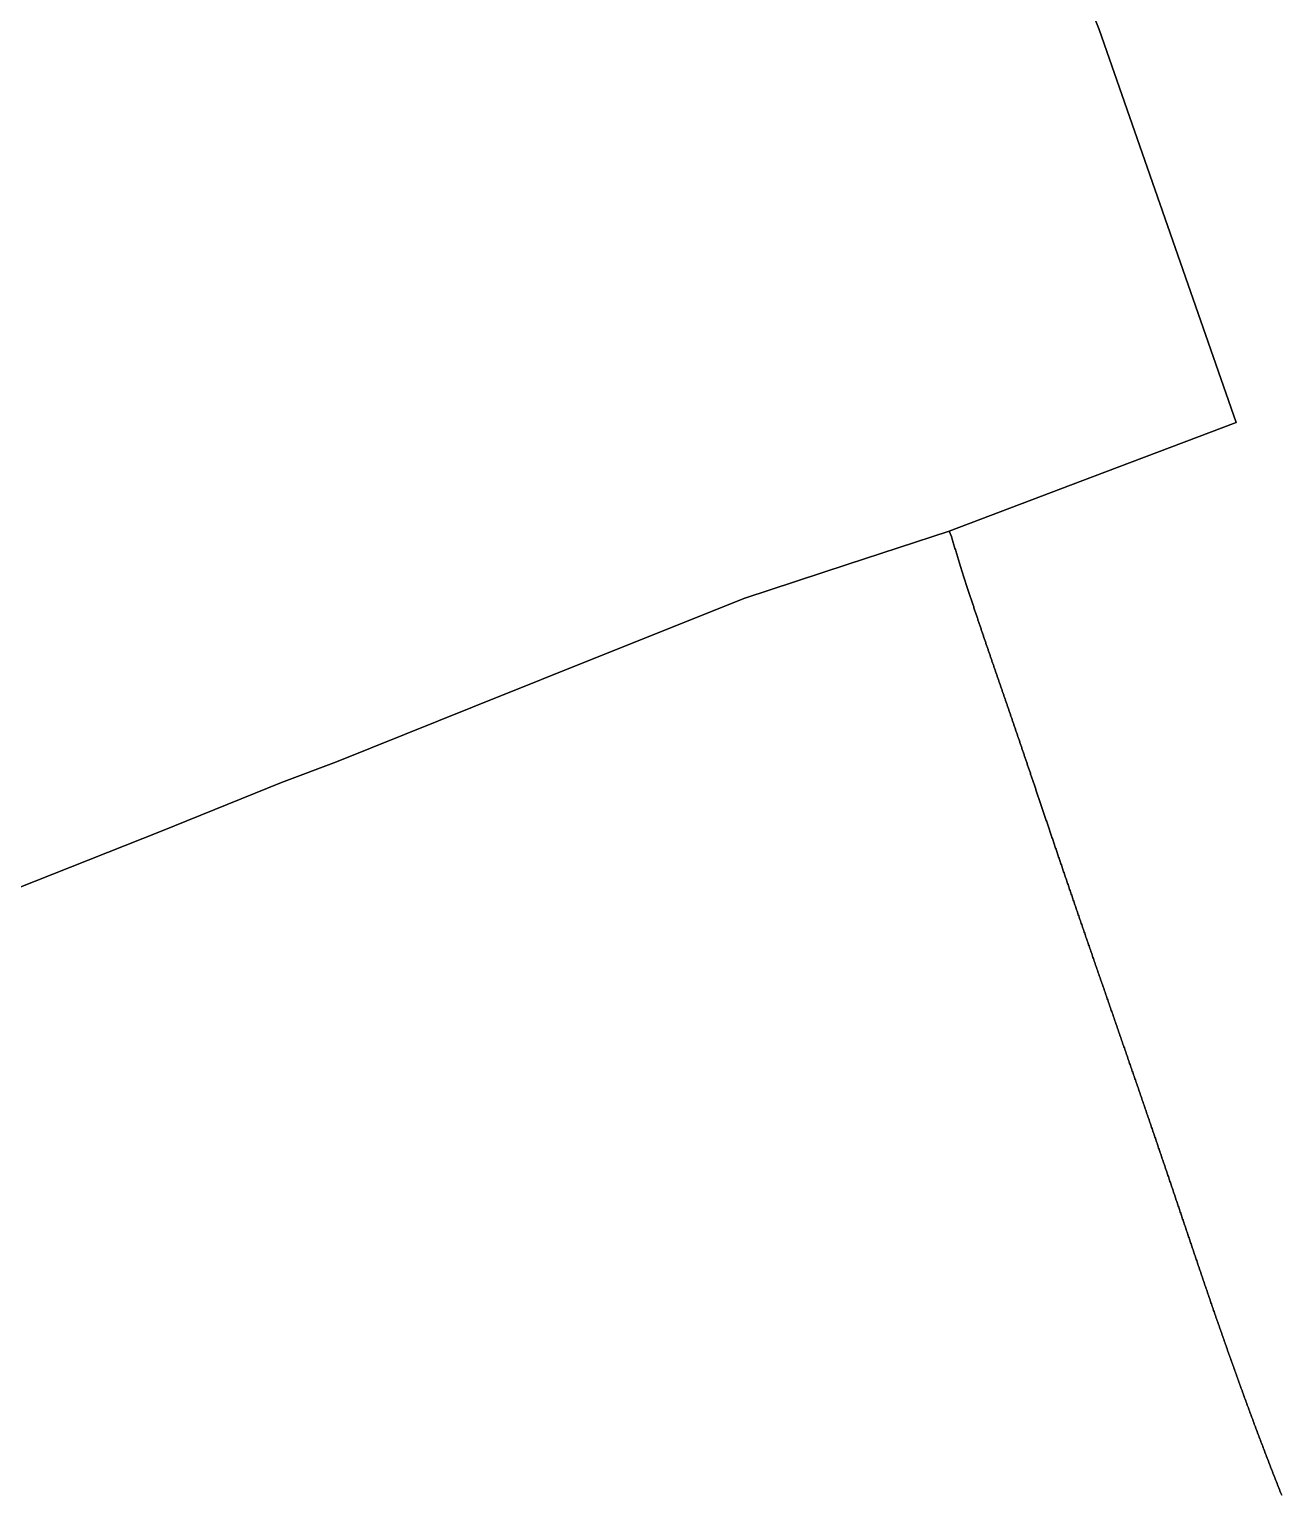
# Model space of a CAD drawing. Header units: inches. Extents: x 130170 to 284068, y 377793 to 804530.
# Drawn here: x 252988.6 to 253058.9, y 740070.2 to 740152.4 of the extents above; entities that cross this region are included whole.
import ezdxf

# ---------------------------------------------------------------- set-up
doc = ezdxf.new("R2010")
doc.units = ezdxf.units.IN
doc.header["$MEASUREMENT"] = 0
doc.layers.add('muni_il', color=7, linetype='Continuous')

msp = doc.modelspace()

# ---------------------------------------------------------------- linework, layer by layer
at = {"layer": 'muni_il'}
for points in [[(253046.045, 740158.936), (253048.624, 740152.436), (253051.185, 740145.081), (253053.746, 740137.726), (253056.307, 740130.371), (253048.257, 740127.318), (253040.208, 740124.265), (253034.47, 740122.383), (253028.732, 740120.501), (253021.089, 740117.438), (253013.445, 740114.376), (253005.802, 740111.313), (253002.71, 740110.149), (252995.934, 740107.387), (252988.894, 740104.604), (252981.853, 740101.82)], [(253058.87, 740070.119), (253058.837, 740070.202), (253058.804, 740070.285), (253058.771, 740070.368), (253058.738, 740070.451), (253058.706, 740070.534), (253058.673, 740070.618), (253058.64, 740070.701), (253058.608, 740070.784), (253058.575, 740070.868), (253058.542, 740070.951), (253058.51, 740071.035), (253058.477, 740071.118), (253058.445, 740071.202), (253058.412, 740071.285), (253058.38, 740071.369), (253058.347, 740071.453), (253058.315, 740071.536), (253058.283, 740071.62), (253058.25, 740071.703), (253058.218, 740071.787), (253058.186, 740071.871), (253058.154, 740071.954), (253058.121, 740072.038), (253058.089, 740072.122), (253058.057, 740072.205), (253058.025, 740072.289), (253057.993, 740072.373), (253057.961, 740072.456), (253057.929, 740072.54), (253057.898, 740072.623), (253057.866, 740072.707), (253057.834, 740072.79), (253057.802, 740072.874), (253057.771, 740072.957), (253057.739, 740073.041), (253057.707, 740073.124), (253057.676, 740073.207), (253057.645, 740073.291), (253057.613, 740073.374), (253057.582, 740073.457), (253057.551, 740073.54), (253057.52, 740073.623), (253057.488, 740073.706), (253057.457, 740073.789), (253057.426, 740073.872), (253057.395, 740073.955), (253057.364, 740074.038), (253057.334, 740074.121), (253057.303, 740074.203), (253057.272, 740074.286), (253057.241, 740074.368), (253057.211, 740074.451), (253057.18, 740074.533), (253057.15, 740074.615), (253057.119, 740074.697), (253057.089, 740074.779), (253057.059, 740074.861), (253057.029, 740074.943), (253056.998, 740075.025), (253056.968, 740075.107), (253056.938, 740075.188), (253056.908, 740075.27), (253056.879, 740075.351), (253056.849, 740075.432), (253056.819, 740075.514), (253056.789, 740075.595), (253056.76, 740075.676), (253056.731, 740075.756), (253056.701, 740075.837), (253056.672, 740075.918), (253056.642, 740075.998), (253056.613, 740076.079), (253056.584, 740076.159), (253056.555, 740076.239), (253056.526, 740076.319), (253056.497, 740076.399), (253056.468, 740076.478), (253056.44, 740076.558), (253056.411, 740076.638), (253056.382, 740076.717), (253056.354, 740076.796), (253056.326, 740076.875), (253056.297, 740076.954), (253056.269, 740077.033), (253056.241, 740077.112), (253056.213, 740077.191), (253056.184, 740077.269), (253056.156, 740077.347), (253056.129, 740077.425), (253056.101, 740077.503), (253056.073, 740077.581), (253056.045, 740077.659), (253056.018, 740077.737), (253055.99, 740077.814), (253055.963, 740077.891), (253055.935, 740077.969), (253055.908, 740078.046), (253055.881, 740078.122), (253055.854, 740078.199), (253055.827, 740078.276), (253055.8, 740078.352), (253055.773, 740078.428), (253055.746, 740078.505), (253055.719, 740078.581), (253055.692, 740078.656), (253055.666, 740078.732), (253055.639, 740078.808), (253055.613, 740078.883), (253055.586, 740078.958), (253055.56, 740079.033), (253055.534, 740079.108), (253055.508, 740079.183), (253055.482, 740079.258), (253055.456, 740079.332), (253055.43, 740079.407), (253055.404, 740079.481), (253055.378, 740079.555), (253055.352, 740079.629), (253055.327, 740079.703), (253055.301, 740079.776), (253055.276, 740079.85), (253055.25, 740079.923), (253055.225, 740079.997), (253055.199, 740080.07), (253055.174, 740080.143), (253055.149, 740080.216), (253055.124, 740080.288), (253055.099, 740080.361), (253055.074, 740080.433), (253055.049, 740080.505), (253055.024, 740080.578), (253054.999, 740080.649), (253054.974, 740080.721), (253054.95, 740080.793), (253054.925, 740080.865), (253054.901, 740080.936), (253054.876, 740081.007), (253054.852, 740081.079), (253054.827, 740081.15), (253054.803, 740081.221), (253054.779, 740081.291), (253054.754, 740081.362), (253054.73, 740081.433), (253054.706, 740081.503), (253054.682, 740081.573), (253054.658, 740081.644), (253054.634, 740081.714), (253054.61, 740081.784), (253054.587, 740081.853), (253054.563, 740081.923), (253054.539, 740081.993), (253054.515, 740082.062), (253054.492, 740082.132), (253054.468, 740082.201), (253054.445, 740082.27), (253054.421, 740082.339), (253054.398, 740082.408), (253054.374, 740082.477), (253054.351, 740082.546), (253054.328, 740082.615), (253054.304, 740082.683), (253054.281, 740082.752), (253054.258, 740082.82), (253054.235, 740082.888), (253054.212, 740082.957), (253054.189, 740083.025), (253054.166, 740083.093), (253054.143, 740083.161), (253054.12, 740083.229), (253054.097, 740083.296), (253054.074, 740083.364), (253054.051, 740083.432), (253054.028, 740083.499), (253054.005, 740083.567), (253053.983, 740083.634), (253053.96, 740083.701), (253053.937, 740083.769), (253053.915, 740083.836), (253053.892, 740083.903), (253053.869, 740083.97), (253053.847, 740084.037), (253053.824, 740084.104), (253053.802, 740084.171), (253053.779, 740084.238), (253053.757, 740084.304), (253053.734, 740084.371), (253053.712, 740084.438), (253053.689, 740084.504), (253053.667, 740084.571), (253053.644, 740084.638), (253053.622, 740084.704), (253053.6, 740084.771), (253053.577, 740084.837), (253053.555, 740084.903), (253053.533, 740084.969), (253053.51, 740085.036), (253053.488, 740085.102), (253053.466, 740085.168), (253053.444, 740085.235), (253053.421, 740085.301), (253053.399, 740085.367), (253053.377, 740085.433), (253053.355, 740085.499), (253053.332, 740085.565), (253053.31, 740085.631), (253053.288, 740085.697), (253053.266, 740085.763), (253053.243, 740085.829), (253053.221, 740085.895), (253053.199, 740085.961), (253053.177, 740086.027), (253053.155, 740086.093), (253053.133, 740086.159), (253053.11, 740086.225), (253053.088, 740086.291), (253053.066, 740086.357), (253053.044, 740086.423), (253053.021, 740086.489), (253052.999, 740086.555), (253052.977, 740086.621), (253052.955, 740086.687), (253052.933, 740086.753), (253052.91, 740086.819), (253052.888, 740086.885), (253052.866, 740086.951), (253052.844, 740087.017), (253052.821, 740087.084), (253052.799, 740087.15), (253052.777, 740087.216), (253052.754, 740087.282), (253052.732, 740087.348), (253052.71, 740087.414), (253052.688, 740087.481), (253052.665, 740087.547), (253052.643, 740087.613), (253052.621, 740087.679), (253052.598, 740087.746), (253052.576, 740087.812), (253052.553, 740087.879), (253052.531, 740087.945), (253052.508, 740088.012), (253052.486, 740088.078), (253052.463, 740088.145), (253052.441, 740088.211), (253052.418, 740088.278), (253052.396, 740088.345), (253052.373, 740088.411), (253052.351, 740088.478), (253052.328, 740088.545), (253052.305, 740088.612), (253052.283, 740088.679), (253052.26, 740088.746), (253052.237, 740088.813), (253052.215, 740088.88), (253052.192, 740088.947), (253052.169, 740089.014), (253052.146, 740089.081), (253052.124, 740089.149), (253052.101, 740089.216), (253052.078, 740089.283), (253052.055, 740089.351), (253052.032, 740089.418), (253052.009, 740089.486), (253051.986, 740089.553), (253051.963, 740089.621), (253051.94, 740089.689), (253051.917, 740089.757), (253051.894, 740089.825), (253051.871, 740089.892), (253051.848, 740089.96), (253051.825, 740090.028), (253051.802, 740090.097), (253051.778, 740090.165), (253051.755, 740090.233), (253051.732, 740090.301), (253051.709, 740090.37), (253051.685, 740090.438), (253051.662, 740090.507), (253051.639, 740090.575), (253051.615, 740090.644), (253051.592, 740090.712), (253051.568, 740090.781), (253051.545, 740090.85), (253051.521, 740090.919), (253051.498, 740090.988), (253051.474, 740091.057), (253051.451, 740091.126), (253051.427, 740091.195), (253051.403, 740091.264), (253051.38, 740091.334), (253051.356, 740091.403), (253051.332, 740091.472), (253051.308, 740091.542), (253051.285, 740091.612), (253051.261, 740091.681), (253051.237, 740091.751), (253051.213, 740091.821), (253051.189, 740091.89), (253051.165, 740091.96), (253051.141, 740092.03), (253051.117, 740092.1), (253051.093, 740092.17), (253051.069, 740092.241), (253051.045, 740092.311), (253051.021, 740092.381), (253050.997, 740092.451), (253050.973, 740092.522), (253050.948, 740092.592), (253050.924, 740092.663), (253050.9, 740092.734), (253050.876, 740092.804), (253050.851, 740092.875), (253050.827, 740092.946), (253050.803, 740093.017), (253050.778, 740093.088), (253050.754, 740093.159), (253050.729, 740093.229), (253050.705, 740093.301), (253050.68, 740093.372), (253050.656, 740093.443), (253050.631, 740093.514), (253050.607, 740093.586), (253050.582, 740093.657), (253050.557, 740093.728), (253050.533, 740093.8), (253050.508, 740093.872), (253050.483, 740093.943), (253050.459, 740094.015), (253050.434, 740094.086), (253050.409, 740094.158), (253050.384, 740094.23), (253050.36, 740094.302), (253050.335, 740094.374), (253050.31, 740094.446), (253050.285, 740094.518), (253050.26, 740094.59), (253050.235, 740094.662), (253050.21, 740094.734), (253050.186, 740094.806), (253050.161, 740094.878), (253050.136, 740094.951), (253050.111, 740095.023), (253050.086, 740095.095), (253050.061, 740095.168), (253050.036, 740095.24), (253050.011, 740095.312), (253049.986, 740095.385), (253049.96, 740095.458), (253049.935, 740095.53), (253049.91, 740095.603), (253049.885, 740095.675), (253049.86, 740095.748), (253049.835, 740095.821), (253049.81, 740095.893), (253049.785, 740095.966), (253049.759, 740096.039), (253049.734, 740096.111), (253049.709, 740096.184), (253049.684, 740096.257), (253049.659, 740096.33), (253049.633, 740096.403), (253049.608, 740096.476), (253049.583, 740096.548), (253049.558, 740096.621), (253049.532, 740096.694), (253049.507, 740096.767), (253049.482, 740096.84), (253049.457, 740096.913), (253049.432, 740096.986), (253049.406, 740097.059), (253049.381, 740097.132), (253049.356, 740097.205), (253049.33, 740097.278), (253049.305, 740097.351), (253049.28, 740097.424), (253049.255, 740097.497), (253049.229, 740097.57), (253049.204, 740097.643), (253049.179, 740097.716), (253049.154, 740097.788), (253049.128, 740097.861), (253049.103, 740097.934), (253049.078, 740098.007), (253049.053, 740098.08), (253049.027, 740098.153), (253049.002, 740098.226), (253048.977, 740098.299), (253048.952, 740098.372), (253048.927, 740098.444), (253048.901, 740098.517), (253048.876, 740098.59), (253048.851, 740098.663), (253048.826, 740098.735), (253048.801, 740098.808), (253048.776, 740098.881), (253048.75, 740098.953), (253048.725, 740099.026), (253048.7, 740099.099), (253048.675, 740099.171), (253048.65, 740099.244), (253048.625, 740099.316), (253048.6, 740099.388), (253048.575, 740099.461), (253048.55, 740099.533), (253048.525, 740099.605), (253048.5, 740099.678), (253048.475, 740099.75), (253048.45, 740099.822), (253048.425, 740099.894), (253048.4, 740099.966), (253048.375, 740100.038), (253048.35, 740100.11), (253048.326, 740100.182), (253048.301, 740100.254), (253048.276, 740100.326), (253048.251, 740100.398), (253048.227, 740100.469), (253048.202, 740100.541), (253048.177, 740100.612), (253048.153, 740100.684), (253048.128, 740100.755), (253048.103, 740100.827), (253048.079, 740100.898), (253048.054, 740100.969), (253048.03, 740101.04), (253048.005, 740101.111), (253047.981, 740101.182), (253047.956, 740101.253), (253047.932, 740101.324), (253047.908, 740101.395), (253047.883, 740101.466), (253047.859, 740101.536), (253047.835, 740101.607), (253047.81, 740101.677), (253047.786, 740101.747), (253047.762, 740101.818), (253047.738, 740101.888), (253047.714, 740101.958), (253047.69, 740102.028), (253047.666, 740102.098), (253047.642, 740102.168), (253047.618, 740102.237), (253047.594, 740102.307), (253047.57, 740102.377), (253047.546, 740102.446), (253047.523, 740102.515), (253047.499, 740102.585), (253047.475, 740102.654), (253047.451, 740102.723), (253047.428, 740102.792), (253047.404, 740102.86), (253047.381, 740102.929), (253047.357, 740102.998), (253047.334, 740103.066), (253047.31, 740103.135), (253047.287, 740103.203), (253047.264, 740103.271), (253047.24, 740103.339), (253047.217, 740103.407), (253047.194, 740103.475), (253047.171, 740103.543), (253047.148, 740103.61), (253047.124, 740103.678), (253047.102, 740103.745), (253047.079, 740103.812), (253047.056, 740103.879), (253047.033, 740103.946), (253047.01, 740104.013), (253046.987, 740104.08), (253046.964, 740104.146), (253046.942, 740104.213), (253046.919, 740104.279), (253046.897, 740104.346), (253046.874, 740104.412), (253046.851, 740104.478), (253046.829, 740104.543), (253046.807, 740104.609), (253046.784, 740104.675), (253046.762, 740104.74), (253046.74, 740104.806), (253046.718, 740104.871), (253046.696, 740104.936), (253046.673, 740105.001), (253046.651, 740105.065), (253046.629, 740105.13), (253046.607, 740105.195), (253046.586, 740105.259), (253046.564, 740105.323), (253046.542, 740105.387), (253046.52, 740105.451), (253046.499, 740105.515), (253046.477, 740105.579), (253046.455, 740105.642), (253046.434, 740105.706), (253046.413, 740105.769), (253046.391, 740105.832), (253046.37, 740105.895), (253046.348, 740105.958), (253046.327, 740106.021), (253046.306, 740106.083), (253046.285, 740106.145), (253046.264, 740106.208), (253046.243, 740106.27), (253046.222, 740106.332), (253046.201, 740106.394), (253046.18, 740106.455), (253046.159, 740106.517), (253046.138, 740106.578), (253046.118, 740106.639), (253046.097, 740106.7), (253046.076, 740106.761), (253046.056, 740106.822), (253046.035, 740106.883), (253046.015, 740106.943), (253045.995, 740107.003), (253045.974, 740107.064), (253045.954, 740107.124), (253045.934, 740107.184), (253045.914, 740107.243), (253045.893, 740107.303), (253045.873, 740107.362), (253045.853, 740107.422), (253045.833, 740107.481), (253045.814, 740107.54), (253045.794, 740107.599), (253045.774, 740107.657), (253045.754, 740107.716), (253045.734, 740107.774), (253045.715, 740107.833), (253045.695, 740107.891), (253045.676, 740107.949), (253045.656, 740108.007), (253045.637, 740108.064), (253045.617, 740108.122), (253045.598, 740108.179), (253045.579, 740108.236), (253045.559, 740108.293), (253045.54, 740108.35), (253045.521, 740108.407), (253045.502, 740108.464), (253045.483, 740108.52), (253045.464, 740108.577), (253045.445, 740108.633), (253045.426, 740108.689), (253045.407, 740108.745), (253045.389, 740108.801), (253045.37, 740108.856), (253045.351, 740108.912), (253045.332, 740108.967), (253045.314, 740109.022), (253045.295, 740109.078), (253045.277, 740109.132), (253045.258, 740109.187), (253045.24, 740109.242), (253045.222, 740109.296), (253045.203, 740109.351), (253045.185, 740109.405), (253045.167, 740109.459), (253045.149, 740109.513), (253045.13, 740109.567), (253045.112, 740109.621), (253045.094, 740109.674), (253045.076, 740109.728), (253045.058, 740109.781), (253045.04, 740109.834), (253045.022, 740109.887), (253045.005, 740109.94), (253044.987, 740109.993), (253044.969, 740110.046), (253044.951, 740110.098), (253044.934, 740110.151), (253044.916, 740110.203), (253044.899, 740110.255), (253044.881, 740110.307), (253044.864, 740110.359), (253044.846, 740110.411), (253044.829, 740110.462), (253044.811, 740110.514), (253044.794, 740110.565), (253044.777, 740110.617), (253044.759, 740110.668), (253044.742, 740110.719), (253044.725, 740110.77), (253044.708, 740110.821), (253044.691, 740110.871), (253044.674, 740110.922), (253044.657, 740110.972), (253044.639, 740111.023), (253044.622, 740111.073), (253044.606, 740111.123), (253044.589, 740111.173), (253044.572, 740111.223), (253044.555, 740111.273), (253044.538, 740111.323), (253044.521, 740111.372), (253044.505, 740111.422), (253044.488, 740111.471), (253044.471, 740111.521), (253044.455, 740111.57), (253044.438, 740111.619), (253044.421, 740111.668), (253044.405, 740111.717), (253044.388, 740111.766), (253044.372, 740111.814), (253044.355, 740111.863), (253044.339, 740111.911), (253044.322, 740111.96), (253044.306, 740112.008), (253044.29, 740112.056), (253044.273, 740112.105), (253044.257, 740112.153), (253044.241, 740112.201), (253044.224, 740112.249), (253044.208, 740112.296), (253044.192, 740112.344), (253044.176, 740112.392), (253044.16, 740112.439), (253044.144, 740112.487), (253044.127, 740112.534), (253044.111, 740112.582), (253044.095, 740112.629), (253044.079, 740112.676), (253044.063, 740112.723), (253044.047, 740112.77), (253044.031, 740112.817), (253044.015, 740112.864), (253043.999, 740112.911), (253043.983, 740112.958), (253043.967, 740113.005), (253043.951, 740113.051), (253043.935, 740113.098), (253043.92, 740113.144), (253043.904, 740113.191), (253043.888, 740113.237), (253043.872, 740113.284), (253043.856, 740113.33), (253043.84, 740113.376), (253043.825, 740113.422), (253043.809, 740113.468), (253043.793, 740113.514), (253043.777, 740113.56), (253043.762, 740113.606), (253043.746, 740113.652), (253043.73, 740113.698), (253043.715, 740113.744), (253043.699, 740113.79), (253043.683, 740113.836), (253043.668, 740113.881), (253043.652, 740113.927), (253043.636, 740113.973), (253043.621, 740114.018), (253043.605, 740114.064), (253043.59, 740114.109), (253043.574, 740114.155), (253043.558, 740114.2), (253043.543, 740114.246), (253043.527, 740114.291), (253043.512, 740114.337), (253043.496, 740114.382), (253043.481, 740114.427), (253043.465, 740114.472), (253043.45, 740114.518), (253043.434, 740114.563), (253043.418, 740114.608), (253043.403, 740114.653), (253043.387, 740114.699), (253043.372, 740114.744), (253043.356, 740114.789), (253043.341, 740114.834), (253043.325, 740114.879), (253043.31, 740114.924), (253043.294, 740114.969), (253043.279, 740115.015), (253043.263, 740115.06), (253043.248, 740115.105), (253043.232, 740115.15), (253043.217, 740115.195), (253043.201, 740115.24), (253043.185, 740115.285), (253043.17, 740115.33), (253043.154, 740115.376), (253043.139, 740115.421), (253043.123, 740115.466), (253043.108, 740115.511), (253043.092, 740115.556), (253043.077, 740115.601), (253043.061, 740115.646), (253043.046, 740115.691), (253043.03, 740115.737), (253043.014, 740115.782), (253042.999, 740115.827), (253042.983, 740115.872), (253042.968, 740115.918), (253042.952, 740115.963), (253042.937, 740116.008), (253042.921, 740116.054), (253042.905, 740116.099), (253042.89, 740116.144), (253042.874, 740116.19), (253042.858, 740116.235), (253042.843, 740116.281), (253042.827, 740116.326), (253042.811, 740116.372), (253042.796, 740116.417), (253042.78, 740116.463), (253042.764, 740116.509), (253042.749, 740116.554), (253042.733, 740116.6), (253042.717, 740116.646), (253042.701, 740116.692), (253042.685, 740116.738), (253042.67, 740116.784), (253042.654, 740116.83), (253042.638, 740116.876), (253042.622, 740116.922), (253042.606, 740116.968), (253042.59, 740117.014), (253042.575, 740117.06), (253042.559, 740117.107), (253042.543, 740117.153), (253042.527, 740117.199), (253042.511, 740117.246), (253042.495, 740117.293), (253042.479, 740117.339), (253042.463, 740117.386), (253042.447, 740117.433), (253042.431, 740117.479), (253042.415, 740117.526), (253042.399, 740117.574), (253042.383, 740117.621), (253042.366, 740117.668), (253042.35, 740117.715), (253042.334, 740117.762), (253042.318, 740117.81), (253042.302, 740117.857), (253042.285, 740117.905), (253042.269, 740117.953), (253042.253, 740118), (253042.237, 740118.048), (253042.22, 740118.096), (253042.204, 740118.144), (253042.187, 740118.192), (253042.171, 740118.241), (253042.155, 740118.289), (253042.138, 740118.337), (253042.122, 740118.386), (253042.105, 740118.435), (253042.089, 740118.483), (253042.072, 740118.532), (253042.055, 740118.581), (253042.039, 740118.63), (253042.022, 740118.68), (253042.005, 740118.729), (253041.989, 740118.779), (253041.972, 740118.828), (253041.955, 740118.878), (253041.938, 740118.928), (253041.922, 740118.978), (253041.905, 740119.028), (253041.888, 740119.078), (253041.871, 740119.128), (253041.854, 740119.179), (253041.837, 740119.229), (253041.82, 740119.28), (253041.803, 740119.331), (253041.786, 740119.382), (253041.769, 740119.433), (253041.751, 740119.485), (253041.734, 740119.536), (253041.717, 740119.588), (253041.7, 740119.64), (253041.682, 740119.692), (253041.665, 740119.744), (253041.648, 740119.796), (253041.63, 740119.848), (253041.613, 740119.901), (253041.595, 740119.954), (253041.578, 740120.007), (253041.56, 740120.06), (253041.543, 740120.113), (253041.525, 740120.166), (253041.507, 740120.22), (253041.49, 740120.274), (253041.472, 740120.328), (253041.454, 740120.382), (253041.436, 740120.436), (253041.418, 740120.49), (253041.4, 740120.545), (253041.383, 740120.6), (253041.365, 740120.655), (253041.347, 740120.71), (253041.328, 740120.766), (253041.31, 740120.821), (253041.292, 740120.877), (253041.274, 740120.933), (253041.256, 740120.989), (253041.237, 740121.046), (253041.219, 740121.102), (253041.201, 740121.159), (253041.182, 740121.216), (253041.164, 740121.274), (253041.145, 740121.331), (253041.127, 740121.389), (253041.108, 740121.446), (253041.089, 740121.505), (253041.071, 740121.563), (253041.052, 740121.622), (253041.033, 740121.68), (253041.014, 740121.739), (253040.996, 740121.798), (253040.977, 740121.858), (253040.958, 740121.918), (253040.939, 740121.977), (253040.92, 740122.038), (253040.9, 740122.098), (253040.881, 740122.159), (253040.862, 740122.219), (253040.843, 740122.281), (253040.823, 740122.342), (253040.804, 740122.403), (253040.785, 740122.465), (253040.765, 740122.527), (253040.746, 740122.589), (253040.726, 740122.652), (253040.707, 740122.715), (253040.687, 740122.778), (253040.667, 740122.841), (253040.648, 740122.905), (253040.628, 740122.968), (253040.608, 740123.032), (253040.588, 740123.097), (253040.568, 740123.161), (253040.548, 740123.226), (253040.528, 740123.291), (253040.508, 740123.357), (253040.488, 740123.422), (253040.468, 740123.488), (253040.447, 740123.554), (253040.427, 740123.62), (253040.407, 740123.687), (253040.386, 740123.754), (253040.366, 740123.821), (253040.345, 740123.888), (253040.325, 740123.956), (253040.208, 740124.265), (253048.257, 740127.318), (253056.307, 740130.371), (253053.746, 740137.726), (253051.185, 740145.081), (253048.624, 740152.436), (253046.045, 740158.936)], [(252981.853, 740101.82), (252988.894, 740104.604), (252995.934, 740107.387), (253002.71, 740110.149), (253005.802, 740111.313), (253013.445, 740114.376), (253021.089, 740117.438), (253028.732, 740120.501), (253034.47, 740122.383), (253040.208, 740124.265), (253040.325, 740123.956), (253040.345, 740123.888), (253040.366, 740123.821), (253040.386, 740123.754), (253040.407, 740123.687), (253040.427, 740123.62), (253040.447, 740123.554), (253040.468, 740123.488), (253040.488, 740123.422), (253040.508, 740123.357), (253040.528, 740123.291), (253040.548, 740123.226), (253040.568, 740123.161), (253040.588, 740123.097), (253040.608, 740123.032), (253040.628, 740122.968), (253040.648, 740122.905), (253040.667, 740122.841), (253040.687, 740122.778), (253040.707, 740122.715), (253040.726, 740122.652), (253040.746, 740122.589), (253040.765, 740122.527), (253040.785, 740122.465), (253040.804, 740122.403), (253040.823, 740122.342), (253040.843, 740122.281), (253040.862, 740122.219), (253040.881, 740122.159), (253040.9, 740122.098), (253040.92, 740122.038), (253040.939, 740121.977), (253040.958, 740121.918), (253040.977, 740121.858), (253040.996, 740121.798), (253041.014, 740121.739), (253041.033, 740121.68), (253041.052, 740121.622), (253041.071, 740121.563), (253041.089, 740121.505), (253041.108, 740121.446), (253041.127, 740121.389), (253041.145, 740121.331), (253041.164, 740121.274), (253041.182, 740121.216), (253041.201, 740121.159), (253041.219, 740121.102), (253041.237, 740121.046), (253041.256, 740120.989), (253041.274, 740120.933), (253041.292, 740120.877), (253041.31, 740120.821), (253041.328, 740120.766), (253041.347, 740120.71), (253041.365, 740120.655), (253041.383, 740120.6), (253041.4, 740120.545), (253041.418, 740120.49), (253041.436, 740120.436), (253041.454, 740120.382), (253041.472, 740120.328), (253041.49, 740120.274), (253041.507, 740120.22), (253041.525, 740120.166), (253041.543, 740120.113), (253041.56, 740120.06), (253041.578, 740120.007), (253041.595, 740119.954), (253041.613, 740119.901), (253041.63, 740119.848), (253041.648, 740119.796), (253041.665, 740119.744), (253041.682, 740119.692), (253041.7, 740119.64), (253041.717, 740119.588), (253041.734, 740119.536), (253041.751, 740119.485), (253041.769, 740119.433), (253041.786, 740119.382), (253041.803, 740119.331), (253041.82, 740119.28), (253041.837, 740119.229), (253041.854, 740119.179), (253041.871, 740119.128), (253041.888, 740119.078), (253041.905, 740119.028), (253041.922, 740118.978), (253041.938, 740118.928), (253041.955, 740118.878), (253041.972, 740118.828), (253041.989, 740118.779), (253042.005, 740118.729), (253042.022, 740118.68), (253042.039, 740118.63), (253042.055, 740118.581), (253042.072, 740118.532), (253042.089, 740118.483), (253042.105, 740118.435), (253042.122, 740118.386), (253042.138, 740118.337), (253042.155, 740118.289), (253042.171, 740118.241), (253042.187, 740118.192), (253042.204, 740118.144), (253042.22, 740118.096), (253042.237, 740118.048), (253042.253, 740118), (253042.269, 740117.953), (253042.285, 740117.905), (253042.302, 740117.857), (253042.318, 740117.81), (253042.334, 740117.762), (253042.35, 740117.715), (253042.366, 740117.668), (253042.383, 740117.621), (253042.399, 740117.574), (253042.415, 740117.526), (253042.431, 740117.479), (253042.447, 740117.433), (253042.463, 740117.386), (253042.479, 740117.339), (253042.495, 740117.293), (253042.511, 740117.246), (253042.527, 740117.199), (253042.543, 740117.153), (253042.559, 740117.107), (253042.575, 740117.06), (253042.59, 740117.014), (253042.606, 740116.968), (253042.622, 740116.922), (253042.638, 740116.876), (253042.654, 740116.83), (253042.67, 740116.784), (253042.685, 740116.738), (253042.701, 740116.692), (253042.717, 740116.646), (253042.733, 740116.6), (253042.749, 740116.554), (253042.764, 740116.509), (253042.78, 740116.463), (253042.796, 740116.417), (253042.811, 740116.372), (253042.827, 740116.326), (253042.843, 740116.281), (253042.858, 740116.235), (253042.874, 740116.19), (253042.89, 740116.144), (253042.905, 740116.099), (253042.921, 740116.054), (253042.937, 740116.008), (253042.952, 740115.963), (253042.968, 740115.918), (253042.983, 740115.872), (253042.999, 740115.827), (253043.014, 740115.782), (253043.03, 740115.737), (253043.046, 740115.691), (253043.061, 740115.646), (253043.077, 740115.601), (253043.092, 740115.556), (253043.108, 740115.511), (253043.123, 740115.466), (253043.139, 740115.421), (253043.154, 740115.376), (253043.17, 740115.33), (253043.185, 740115.285), (253043.201, 740115.24), (253043.217, 740115.195), (253043.232, 740115.15), (253043.248, 740115.105), (253043.263, 740115.06), (253043.279, 740115.015), (253043.294, 740114.969), (253043.31, 740114.924), (253043.325, 740114.879), (253043.341, 740114.834), (253043.356, 740114.789), (253043.372, 740114.744), (253043.387, 740114.699), (253043.403, 740114.653), (253043.418, 740114.608), (253043.434, 740114.563), (253043.45, 740114.518), (253043.465, 740114.472), (253043.481, 740114.427), (253043.496, 740114.382), (253043.512, 740114.337), (253043.527, 740114.291), (253043.543, 740114.246), (253043.558, 740114.2), (253043.574, 740114.155), (253043.59, 740114.109), (253043.605, 740114.064), (253043.621, 740114.018), (253043.636, 740113.973), (253043.652, 740113.927), (253043.668, 740113.881), (253043.683, 740113.836), (253043.699, 740113.79), (253043.715, 740113.744), (253043.73, 740113.698), (253043.746, 740113.652), (253043.762, 740113.606), (253043.777, 740113.56), (253043.793, 740113.514), (253043.809, 740113.468), (253043.825, 740113.422), (253043.84, 740113.376), (253043.856, 740113.33), (253043.872, 740113.284), (253043.888, 740113.237), (253043.904, 740113.191), (253043.92, 740113.144), (253043.935, 740113.098), (253043.951, 740113.051), (253043.967, 740113.005), (253043.983, 740112.958), (253043.999, 740112.911), (253044.015, 740112.864), (253044.031, 740112.817), (253044.047, 740112.77), (253044.063, 740112.723), (253044.079, 740112.676), (253044.095, 740112.629), (253044.111, 740112.582), (253044.127, 740112.534), (253044.144, 740112.487), (253044.16, 740112.439), (253044.176, 740112.392), (253044.192, 740112.344), (253044.208, 740112.296), (253044.224, 740112.249), (253044.241, 740112.201), (253044.257, 740112.153), (253044.273, 740112.105), (253044.29, 740112.056), (253044.306, 740112.008), (253044.322, 740111.96), (253044.339, 740111.911), (253044.355, 740111.863), (253044.372, 740111.814), (253044.388, 740111.766), (253044.405, 740111.717), (253044.421, 740111.668), (253044.438, 740111.619), (253044.455, 740111.57), (253044.471, 740111.521), (253044.488, 740111.471), (253044.505, 740111.422), (253044.521, 740111.372), (253044.538, 740111.323), (253044.555, 740111.273), (253044.572, 740111.223), (253044.589, 740111.173), (253044.606, 740111.123), (253044.622, 740111.073), (253044.639, 740111.023), (253044.657, 740110.972), (253044.674, 740110.922), (253044.691, 740110.871), (253044.708, 740110.821), (253044.725, 740110.77), (253044.742, 740110.719), (253044.759, 740110.668), (253044.777, 740110.617), (253044.794, 740110.565), (253044.811, 740110.514), (253044.829, 740110.462), (253044.846, 740110.411), (253044.864, 740110.359), (253044.881, 740110.307), (253044.899, 740110.255), (253044.916, 740110.203), (253044.934, 740110.151), (253044.951, 740110.098), (253044.969, 740110.046), (253044.987, 740109.993), (253045.005, 740109.94), (253045.022, 740109.887), (253045.04, 740109.834), (253045.058, 740109.781), (253045.076, 740109.728), (253045.094, 740109.674), (253045.112, 740109.621), (253045.13, 740109.567), (253045.149, 740109.513), (253045.167, 740109.459), (253045.185, 740109.405), (253045.203, 740109.351), (253045.222, 740109.296), (253045.24, 740109.242), (253045.258, 740109.187), (253045.277, 740109.132), (253045.295, 740109.078), (253045.314, 740109.022), (253045.332, 740108.967), (253045.351, 740108.912), (253045.37, 740108.856), (253045.389, 740108.801), (253045.407, 740108.745), (253045.426, 740108.689), (253045.445, 740108.633), (253045.464, 740108.577), (253045.483, 740108.52), (253045.502, 740108.464), (253045.521, 740108.407), (253045.54, 740108.35), (253045.559, 740108.293), (253045.579, 740108.236), (253045.598, 740108.179), (253045.617, 740108.122), (253045.637, 740108.064), (253045.656, 740108.007), (253045.676, 740107.949), (253045.695, 740107.891), (253045.715, 740107.833), (253045.734, 740107.774), (253045.754, 740107.716), (253045.774, 740107.657), (253045.794, 740107.599), (253045.814, 740107.54), (253045.833, 740107.481), (253045.853, 740107.422), (253045.873, 740107.362), (253045.893, 740107.303), (253045.914, 740107.243), (253045.934, 740107.184), (253045.954, 740107.124), (253045.974, 740107.064), (253045.995, 740107.003), (253046.015, 740106.943), (253046.035, 740106.883), (253046.056, 740106.822), (253046.076, 740106.761), (253046.097, 740106.7), (253046.118, 740106.639), (253046.138, 740106.578), (253046.159, 740106.517), (253046.18, 740106.455), (253046.201, 740106.394), (253046.222, 740106.332), (253046.243, 740106.27), (253046.264, 740106.208), (253046.285, 740106.145), (253046.306, 740106.083), (253046.327, 740106.021), (253046.348, 740105.958), (253046.37, 740105.895), (253046.391, 740105.832), (253046.413, 740105.769), (253046.434, 740105.706), (253046.455, 740105.642), (253046.477, 740105.579), (253046.499, 740105.515), (253046.52, 740105.451), (253046.542, 740105.387), (253046.564, 740105.323), (253046.586, 740105.259), (253046.607, 740105.195), (253046.629, 740105.13), (253046.651, 740105.065), (253046.673, 740105.001), (253046.696, 740104.936), (253046.718, 740104.871), (253046.74, 740104.806), (253046.762, 740104.74), (253046.784, 740104.675), (253046.807, 740104.609), (253046.829, 740104.543), (253046.851, 740104.478), (253046.874, 740104.412), (253046.897, 740104.346), (253046.919, 740104.279), (253046.942, 740104.213), (253046.964, 740104.146), (253046.987, 740104.08), (253047.01, 740104.013), (253047.033, 740103.946), (253047.056, 740103.879), (253047.079, 740103.812), (253047.102, 740103.745), (253047.124, 740103.678), (253047.148, 740103.61), (253047.171, 740103.543), (253047.194, 740103.475), (253047.217, 740103.407), (253047.24, 740103.339), (253047.264, 740103.271), (253047.287, 740103.203), (253047.31, 740103.135), (253047.334, 740103.066), (253047.357, 740102.998), (253047.381, 740102.929), (253047.404, 740102.86), (253047.428, 740102.792), (253047.451, 740102.723), (253047.475, 740102.654), (253047.499, 740102.585), (253047.523, 740102.515), (253047.546, 740102.446), (253047.57, 740102.377), (253047.594, 740102.307), (253047.618, 740102.237), (253047.642, 740102.168), (253047.666, 740102.098), (253047.69, 740102.028), (253047.714, 740101.958), (253047.738, 740101.888), (253047.762, 740101.818), (253047.786, 740101.747), (253047.81, 740101.677), (253047.835, 740101.607), (253047.859, 740101.536), (253047.883, 740101.466), (253047.908, 740101.395), (253047.932, 740101.324), (253047.956, 740101.253), (253047.981, 740101.182), (253048.005, 740101.111), (253048.03, 740101.04), (253048.054, 740100.969), (253048.079, 740100.898), (253048.103, 740100.827), (253048.128, 740100.755), (253048.153, 740100.684), (253048.177, 740100.612), (253048.202, 740100.541), (253048.227, 740100.469), (253048.251, 740100.398), (253048.276, 740100.326), (253048.301, 740100.254), (253048.326, 740100.182), (253048.35, 740100.11), (253048.375, 740100.038), (253048.4, 740099.966), (253048.425, 740099.894), (253048.45, 740099.822), (253048.475, 740099.75), (253048.5, 740099.678), (253048.525, 740099.605), (253048.55, 740099.533), (253048.575, 740099.461), (253048.6, 740099.388), (253048.625, 740099.316), (253048.65, 740099.244), (253048.675, 740099.171), (253048.7, 740099.099), (253048.725, 740099.026), (253048.75, 740098.953), (253048.776, 740098.881), (253048.801, 740098.808), (253048.826, 740098.735), (253048.851, 740098.663), (253048.876, 740098.59), (253048.901, 740098.517), (253048.927, 740098.444), (253048.952, 740098.372), (253048.977, 740098.299), (253049.002, 740098.226), (253049.027, 740098.153), (253049.053, 740098.08), (253049.078, 740098.007), (253049.103, 740097.934), (253049.128, 740097.861), (253049.154, 740097.788), (253049.179, 740097.716), (253049.204, 740097.643), (253049.229, 740097.57), (253049.255, 740097.497), (253049.28, 740097.424), (253049.305, 740097.351), (253049.33, 740097.278), (253049.356, 740097.205), (253049.381, 740097.132), (253049.406, 740097.059), (253049.432, 740096.986), (253049.457, 740096.913), (253049.482, 740096.84), (253049.507, 740096.767), (253049.532, 740096.694), (253049.558, 740096.621), (253049.583, 740096.548), (253049.608, 740096.476), (253049.633, 740096.403), (253049.659, 740096.33), (253049.684, 740096.257), (253049.709, 740096.184), (253049.734, 740096.111), (253049.759, 740096.039), (253049.785, 740095.966), (253049.81, 740095.893), (253049.835, 740095.821), (253049.86, 740095.748), (253049.885, 740095.675), (253049.91, 740095.603), (253049.935, 740095.53), (253049.96, 740095.458), (253049.986, 740095.385), (253050.011, 740095.312), (253050.036, 740095.24), (253050.061, 740095.168), (253050.086, 740095.095), (253050.111, 740095.023), (253050.136, 740094.951), (253050.161, 740094.878), (253050.186, 740094.806), (253050.21, 740094.734), (253050.235, 740094.662), (253050.26, 740094.59), (253050.285, 740094.518), (253050.31, 740094.446), (253050.335, 740094.374), (253050.36, 740094.302), (253050.384, 740094.23), (253050.409, 740094.158), (253050.434, 740094.086), (253050.459, 740094.015), (253050.483, 740093.943), (253050.508, 740093.872), (253050.533, 740093.8), (253050.557, 740093.728), (253050.582, 740093.657), (253050.607, 740093.586), (253050.631, 740093.514), (253050.656, 740093.443), (253050.68, 740093.372), (253050.705, 740093.301), (253050.729, 740093.229), (253050.754, 740093.159), (253050.778, 740093.088), (253050.803, 740093.017), (253050.827, 740092.946), (253050.851, 740092.875), (253050.876, 740092.804), (253050.9, 740092.734), (253050.924, 740092.663), (253050.948, 740092.592), (253050.973, 740092.522), (253050.997, 740092.451), (253051.021, 740092.381), (253051.045, 740092.311), (253051.069, 740092.241), (253051.093, 740092.17), (253051.117, 740092.1), (253051.141, 740092.03), (253051.165, 740091.96), (253051.189, 740091.89), (253051.213, 740091.821), (253051.237, 740091.751), (253051.261, 740091.681), (253051.285, 740091.612), (253051.308, 740091.542), (253051.332, 740091.472), (253051.356, 740091.403), (253051.38, 740091.334), (253051.403, 740091.264), (253051.427, 740091.195), (253051.451, 740091.126), (253051.474, 740091.057), (253051.498, 740090.988), (253051.521, 740090.919), (253051.545, 740090.85), (253051.568, 740090.781), (253051.592, 740090.712), (253051.615, 740090.644), (253051.639, 740090.575), (253051.662, 740090.507), (253051.685, 740090.438), (253051.709, 740090.37), (253051.732, 740090.301), (253051.755, 740090.233), (253051.778, 740090.165), (253051.802, 740090.097), (253051.825, 740090.028), (253051.848, 740089.96), (253051.871, 740089.892), (253051.894, 740089.825), (253051.917, 740089.757), (253051.94, 740089.689), (253051.963, 740089.621), (253051.986, 740089.553), (253052.009, 740089.486), (253052.032, 740089.418), (253052.055, 740089.351), (253052.078, 740089.283), (253052.101, 740089.216), (253052.124, 740089.149), (253052.146, 740089.081), (253052.169, 740089.014), (253052.192, 740088.947), (253052.215, 740088.88), (253052.237, 740088.813), (253052.26, 740088.746), (253052.283, 740088.679), (253052.305, 740088.612), (253052.328, 740088.545), (253052.351, 740088.478), (253052.373, 740088.411), (253052.396, 740088.345), (253052.418, 740088.278), (253052.441, 740088.211), (253052.463, 740088.145), (253052.486, 740088.078), (253052.508, 740088.012), (253052.531, 740087.945), (253052.553, 740087.879), (253052.576, 740087.812), (253052.598, 740087.746), (253052.621, 740087.679), (253052.643, 740087.613), (253052.665, 740087.547), (253052.688, 740087.481), (253052.71, 740087.414), (253052.732, 740087.348), (253052.754, 740087.282), (253052.777, 740087.216), (253052.799, 740087.15), (253052.821, 740087.084), (253052.844, 740087.017), (253052.866, 740086.951), (253052.888, 740086.885), (253052.91, 740086.819), (253052.933, 740086.753), (253052.955, 740086.687), (253052.977, 740086.621), (253052.999, 740086.555), (253053.021, 740086.489), (253053.044, 740086.423), (253053.066, 740086.357), (253053.088, 740086.291), (253053.11, 740086.225), (253053.133, 740086.159), (253053.155, 740086.093), (253053.177, 740086.027), (253053.199, 740085.961), (253053.221, 740085.895), (253053.243, 740085.829), (253053.266, 740085.763), (253053.288, 740085.697), (253053.31, 740085.631), (253053.332, 740085.565), (253053.355, 740085.499), (253053.377, 740085.433), (253053.399, 740085.367), (253053.421, 740085.301), (253053.444, 740085.235), (253053.466, 740085.168), (253053.488, 740085.102), (253053.51, 740085.036), (253053.533, 740084.969), (253053.555, 740084.903), (253053.577, 740084.837), (253053.6, 740084.771), (253053.622, 740084.704), (253053.644, 740084.638), (253053.667, 740084.571), (253053.689, 740084.504), (253053.712, 740084.438), (253053.734, 740084.371), (253053.757, 740084.304), (253053.779, 740084.238), (253053.802, 740084.171), (253053.824, 740084.104), (253053.847, 740084.037), (253053.869, 740083.97), (253053.892, 740083.903), (253053.915, 740083.836), (253053.937, 740083.769), (253053.96, 740083.701), (253053.983, 740083.634), (253054.005, 740083.567), (253054.028, 740083.499), (253054.051, 740083.432), (253054.074, 740083.364), (253054.097, 740083.296), (253054.12, 740083.229), (253054.143, 740083.161), (253054.166, 740083.093), (253054.189, 740083.025), (253054.212, 740082.957), (253054.235, 740082.888), (253054.258, 740082.82), (253054.281, 740082.752), (253054.304, 740082.683), (253054.328, 740082.615), (253054.351, 740082.546), (253054.374, 740082.477), (253054.398, 740082.408), (253054.421, 740082.339), (253054.445, 740082.27), (253054.468, 740082.201), (253054.492, 740082.132), (253054.515, 740082.062), (253054.539, 740081.993), (253054.563, 740081.923), (253054.587, 740081.853), (253054.61, 740081.784), (253054.634, 740081.714), (253054.658, 740081.644), (253054.682, 740081.573), (253054.706, 740081.503), (253054.73, 740081.433), (253054.754, 740081.362), (253054.779, 740081.291), (253054.803, 740081.221), (253054.827, 740081.15), (253054.852, 740081.079), (253054.876, 740081.007), (253054.901, 740080.936), (253054.925, 740080.865), (253054.95, 740080.793), (253054.974, 740080.721), (253054.999, 740080.649), (253055.024, 740080.578), (253055.049, 740080.505), (253055.074, 740080.433), (253055.099, 740080.361), (253055.124, 740080.288), (253055.149, 740080.216), (253055.174, 740080.143), (253055.199, 740080.07), (253055.225, 740079.997), (253055.25, 740079.923), (253055.276, 740079.85), (253055.301, 740079.776), (253055.327, 740079.703), (253055.352, 740079.629), (253055.378, 740079.555), (253055.404, 740079.481), (253055.43, 740079.407), (253055.456, 740079.332), (253055.482, 740079.258), (253055.508, 740079.183), (253055.534, 740079.108), (253055.56, 740079.033), (253055.586, 740078.958), (253055.613, 740078.883), (253055.639, 740078.808), (253055.666, 740078.732), (253055.692, 740078.656), (253055.719, 740078.581), (253055.746, 740078.505), (253055.773, 740078.428), (253055.8, 740078.352), (253055.827, 740078.276), (253055.854, 740078.199), (253055.881, 740078.122), (253055.908, 740078.046), (253055.935, 740077.969), (253055.963, 740077.891), (253055.99, 740077.814), (253056.018, 740077.737), (253056.045, 740077.659), (253056.073, 740077.581), (253056.101, 740077.503), (253056.129, 740077.425), (253056.156, 740077.347), (253056.184, 740077.269), (253056.213, 740077.191), (253056.241, 740077.112), (253056.269, 740077.033), (253056.297, 740076.954), (253056.326, 740076.875), (253056.354, 740076.796), (253056.382, 740076.717), (253056.411, 740076.638), (253056.44, 740076.558), (253056.468, 740076.478), (253056.497, 740076.399), (253056.526, 740076.319), (253056.555, 740076.239), (253056.584, 740076.159), (253056.613, 740076.079), (253056.642, 740075.998), (253056.672, 740075.918), (253056.701, 740075.837), (253056.731, 740075.756), (253056.76, 740075.676), (253056.789, 740075.595), (253056.819, 740075.514), (253056.849, 740075.432), (253056.879, 740075.351), (253056.908, 740075.27), (253056.938, 740075.188), (253056.968, 740075.107), (253056.998, 740075.025), (253057.029, 740074.943), (253057.059, 740074.861), (253057.089, 740074.779), (253057.119, 740074.697), (253057.15, 740074.615), (253057.18, 740074.533), (253057.211, 740074.451), (253057.241, 740074.368), (253057.272, 740074.286), (253057.303, 740074.203), (253057.334, 740074.121), (253057.364, 740074.038), (253057.395, 740073.955), (253057.426, 740073.872), (253057.457, 740073.789), (253057.488, 740073.706), (253057.52, 740073.623), (253057.551, 740073.54), (253057.582, 740073.457), (253057.613, 740073.374), (253057.645, 740073.291), (253057.676, 740073.207), (253057.707, 740073.124), (253057.739, 740073.041), (253057.771, 740072.957), (253057.802, 740072.874), (253057.834, 740072.79), (253057.866, 740072.707), (253057.898, 740072.623), (253057.929, 740072.54), (253057.961, 740072.456), (253057.993, 740072.373), (253058.025, 740072.289), (253058.057, 740072.205), (253058.089, 740072.122), (253058.121, 740072.038), (253058.154, 740071.954), (253058.186, 740071.871), (253058.218, 740071.787), (253058.25, 740071.703), (253058.283, 740071.62), (253058.315, 740071.536), (253058.347, 740071.453), (253058.38, 740071.369), (253058.412, 740071.285), (253058.445, 740071.202), (253058.477, 740071.118), (253058.51, 740071.035), (253058.542, 740070.951), (253058.575, 740070.868), (253058.608, 740070.784), (253058.64, 740070.701), (253058.673, 740070.618), (253058.706, 740070.534), (253058.738, 740070.451), (253058.771, 740070.368), (253058.804, 740070.285), (253058.837, 740070.202), (253058.87, 740070.119)]]:
    msp.add_lwpolyline(points, dxfattribs=at)

doc.saveas('drawing.dxf')
